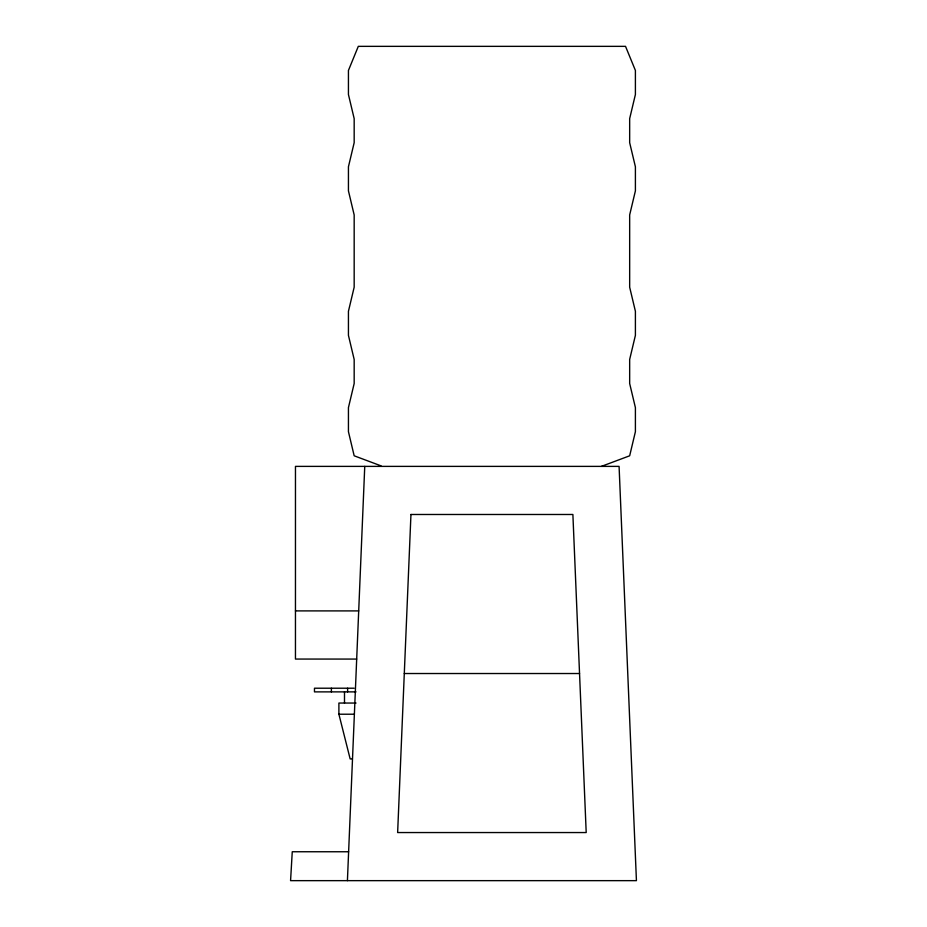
<?xml version="1.0" encoding="UTF-8"?>
<svg xmlns="http://www.w3.org/2000/svg" width="927" height="927" viewBox="0 0 927 927"><rect width="100%" height="100%" fill="white"/><g stroke="black" fill="none" stroke-linecap="round" stroke-linejoin="round"><path stroke-width="1.39" d="M347.416 880.65L364.751 466.385M601.391 466.385L629.665 455.794L635.401 431.704L635.401 407.625L629.665 383.535L629.665 359.456L635.401 335.365L635.401 311.287L629.665 287.196L629.665 214.948L635.401 190.858L635.401 166.779L629.665 142.688L629.665 118.61L635.401 94.519L635.401 70.44L625.528 46.35L358.309 46.35L348.436 70.44L348.436 94.519L354.172 118.61L354.172 142.688L348.436 166.779L348.436 190.858L354.172 214.948L354.172 287.196L348.436 311.287L348.436 335.365L354.172 359.456L354.172 383.535L348.436 407.625L348.436 431.704L354.172 455.794L381.101 465.887M295.458 610.893L358.703 610.905M356.686 659.074L295.458 659.062L295.47 466.385L619.085 466.385L636.432 880.65L290.568 880.65L292.26 851.751L348.622 851.762M404.288 673.523L579.549 673.523M354.126 688.216L314.473 688.216L314.473 691.878L356.038 691.878M356.038 703.048L338.9 703.048L338.9 714.219L350.151 758.912L351.634 758.912M338.9 714.219L354.114 714.219M347.613 688.216L347.613 691.878M344.496 691.878L344.496 703.048M331.379 688.216L331.379 691.878M410.951 514.485L397.637 832.55L586.2 832.55L572.886 514.485L410.951 514.485"/></g></svg>
